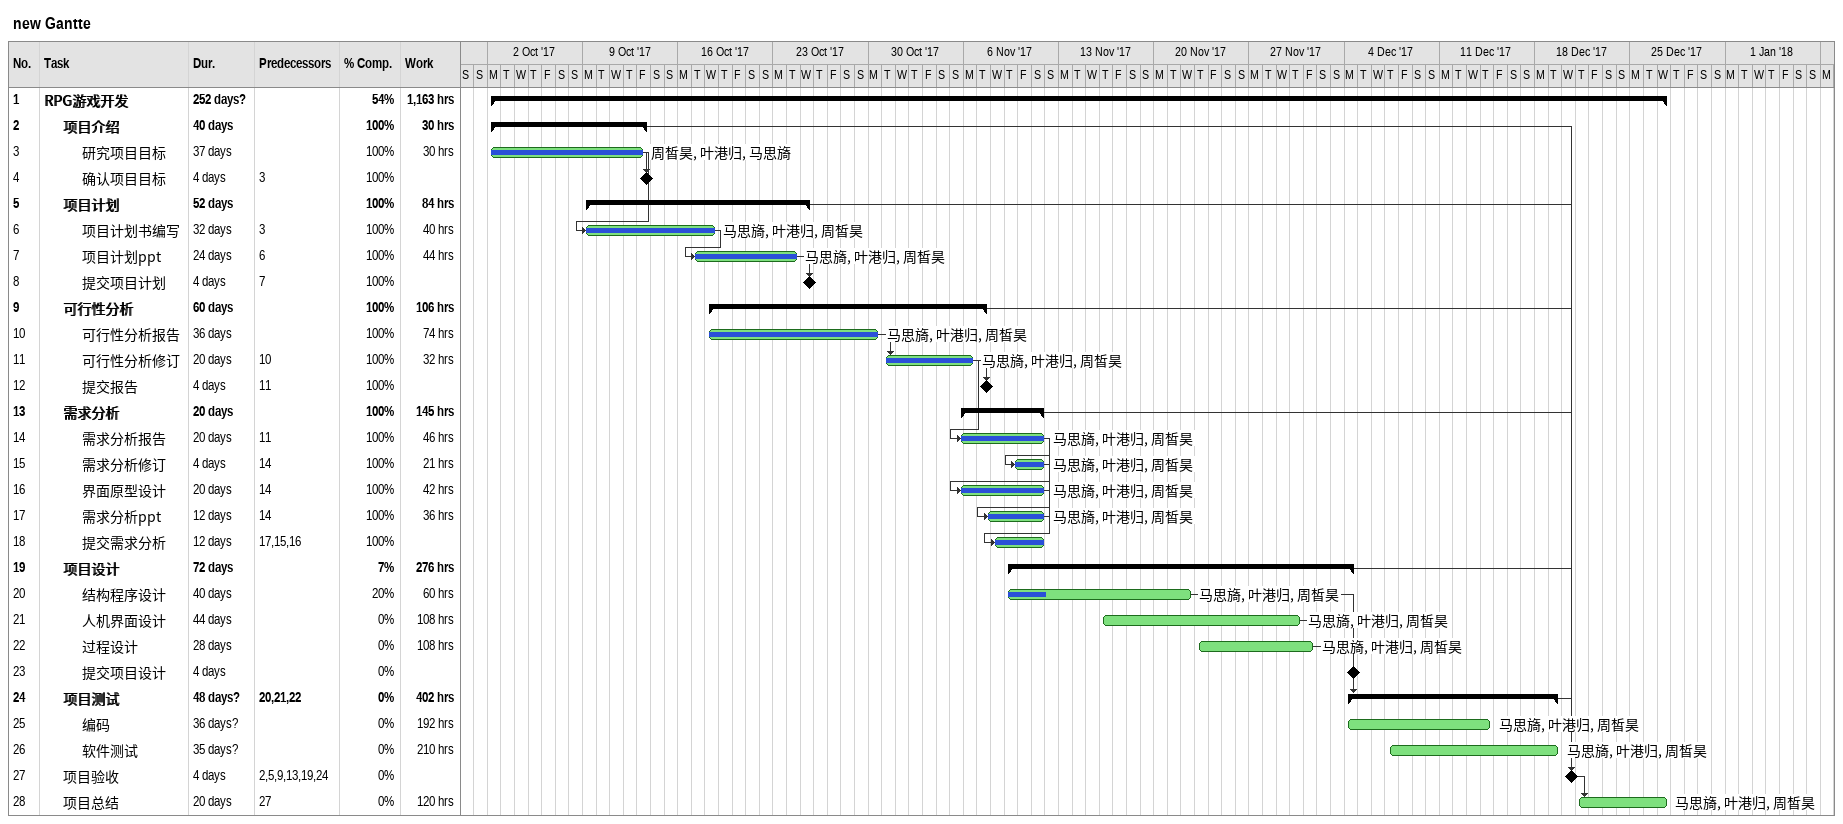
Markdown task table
new Gantte

| ID | Level | Task | Duration | Start | Finish | Predecessors | Resources | % complete | Work (h) |
|---|---|---|---|---|---|---|---|---|---|
| 1 | 1 | **RPG游戏开发** | 252d? | 2017-10-02 | 2017-12-27 |  |  | 54 | 1163 |
| 2 | 2 | **项目介绍** | 40d | 2017-10-02 | 2017-10-13 |  |  | 100 | 30 |
| 3 | 3 | 研究项目目标 | 37d | 2017-10-02 | 2017-10-13 |  | 周皙昊, 叶港归, 马思旖 | 100 | 30 |
| 4 | 3 | 确认项目目标 | 4d | 2017-10-13 | 2017-10-13 | 3 |  | 100 |  |
| 5 | 2 | **项目计划** | 52d | 2017-10-09 | 2017-10-25 |  |  | 100 | 84 |
| 6 | 3 | 项目计划书编写 | 32d | 2017-10-09 | 2017-10-18 | 3 | 马思旖, 叶港归, 周皙昊 | 100 | 40 |
| 7 | 3 | 项目计划ppt | 24d | 2017-10-17 | 2017-10-24 | 6 | 马思旖, 叶港归, 周皙昊 | 100 | 44 |
| 8 | 3 | 提交项目计划 | 4d | 2017-10-25 | 2017-10-25 | 7 |  | 100 |  |
| 9 | 2 | **可行性分析** | 60d | 2017-10-18 | 2017-11-07 |  |  | 100 | 106 |
| 10 | 3 | 可行性分析报告 | 36d | 2017-10-18 | 2017-10-30 |  | 马思旖, 叶港归, 周皙昊 | 100 | 74 |
| 11 | 3 | 可行性分析修订 | 20d | 2017-10-31 | 2017-11-06 | 10 | 马思旖, 叶港归, 周皙昊 | 100 | 32 |
| 12 | 3 | 提交报告 | 4d | 2017-11-07 | 2017-11-07 | 11 |  | 100 |  |
| 13 | 2 | **需求分析** | 20d | 2017-11-05 | 2017-11-11 |  |  | 100 | 145 |
| 14 | 3 | 需求分析报告 | 20d | 2017-11-05 | 2017-11-11 | 11 | 马思旖, 叶港归, 周皙昊 | 100 | 46 |
| 15 | 3 | 需求分析修订 | 4d | 2017-11-09 | 2017-11-11 | 14 | 马思旖, 叶港归, 周皙昊 | 100 | 21 |
| 16 | 3 | 界面原型设计 | 20d | 2017-11-05 | 2017-11-11 | 14 | 马思旖, 叶港归, 周皙昊 | 100 | 42 |
| 17 | 3 | 需求分析ppt | 12d | 2017-11-07 | 2017-11-11 | 14 | 马思旖, 叶港归, 周皙昊 | 100 | 36 |
| 18 | 3 | 提交需求分析 | 12d | 2017-11-08 | 2017-11-11 | 17, 15, 16 |  | 100 |  |
| 19 | 2 | **项目设计** | 72d | 2017-11-09 | 2017-12-04 |  |  | 7 | 276 |
| 20 | 3 | 结构程序设计 | 40d | 2017-11-09 | 2017-11-22 |  | 马思旖, 叶港归, 周皙昊 | 20 | 60 |
| 21 | 3 | 人机界面设计 | 44d | 2017-11-16 | 2017-11-30 |  | 马思旖, 叶港归, 周皙昊 | 0 | 108 |
| 22 | 3 | 过程设计 | 28d | 2017-11-23 | 2017-12-01 |  | 马思旖, 叶港归, 周皙昊 | 0 | 108 |
| 23 | 3 | 提交项目设计 | 4d | 2017-12-04 | 2017-12-04 |  |  | 0 |  |
| 24 | 2 | **项目测试** | 48d? | 2017-12-04 | 2017-12-19 | 20, 21, 22 |  | 0 | 402 |
| 25 | 3 | 编码 | 36d? | 2017-12-04 | 2017-12-14 |  | 马思旖, 叶港归, 周皙昊 | 0 | 192 |
| 26 | 3 | 软件测试 | 35d? | 2017-12-07 | 2017-12-19 |  | 马思旖, 叶港归, 周皙昊 | 0 | 210 |
| 27 | 2 | 项目验收 | 4d | 2017-12-20 | 2017-12-20 | 2, 5, 9, 13, 19, 24 |  | 0 |  |
| 28 | 2 | 项目总结 | 20d | 2017-12-21 | 2017-12-27 | 27 | 马思旖, 叶港归, 周皙昊 | 0 | 120 |
